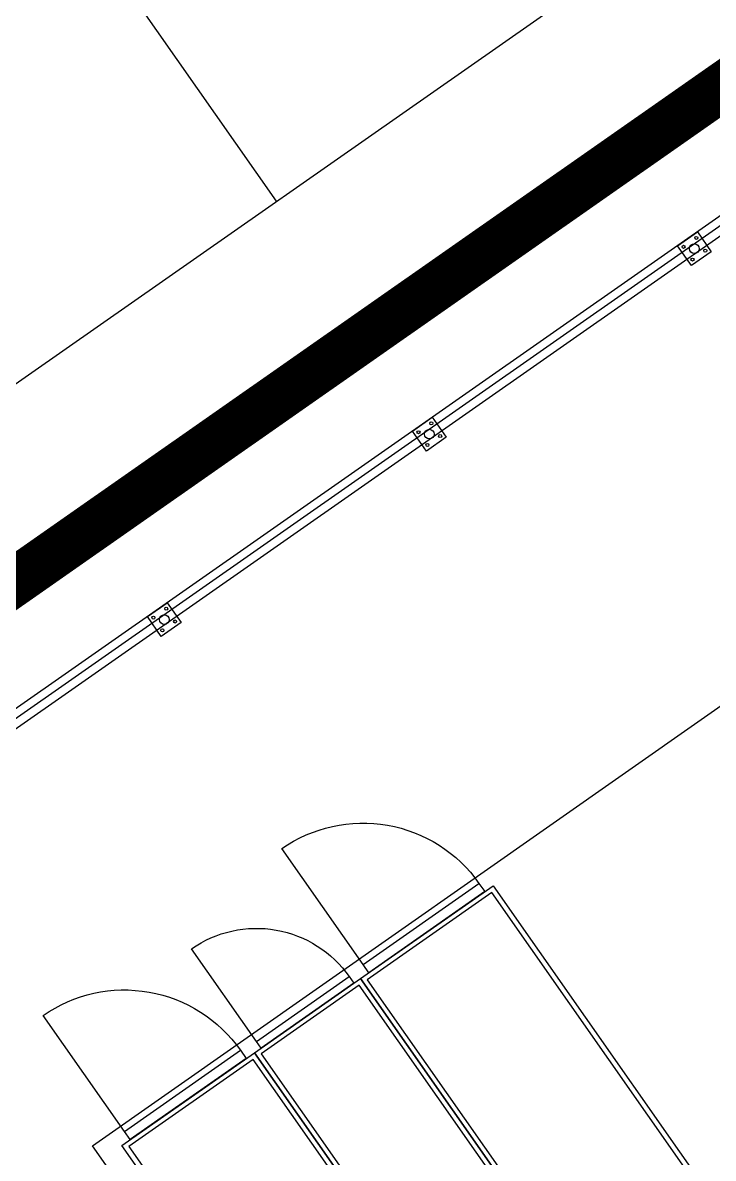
# Model space of a CAD drawing. Header units: millimetres. Extents: x 152904052 to 153933663, y 538271515 to 539240469.
# Drawn here: x 153328527 to 153332795, y 538931588 to 538938614 of the extents above; entities that cross this region are included whole.
import ezdxf

# ---------------------------------------------------------------- set-up
doc = ezdxf.new("R2010")
doc.units = ezdxf.units.MM
for name, color, linetype in [('FENC', 7, 'Continuous'), ('POWR', 5, 'Continuous'), ('SCHM', 9, 'Continuous')]:
    doc.layers.add(name, color=color, linetype=linetype)

msp = doc.modelspace()

# ---------------------------------------------------------------- linework, layer by layer
at = {"layer": 'FENC'}
for p, q in [((153350654.2, 538949893.6), (153326364, 538932885.5)), ((153350622.1, 538949810.2), (153326454.9, 538932888)), ((153332634.9, 538937276.4), (153332697.1, 538937319.9)), ((153332697.1, 538937319.9), (153332783.1, 538937197.1)), ((153330996.6, 538936129.3), (153331058.8, 538936172.8)), ((153331058.8, 538936172.8), (153331144.8, 538936049.9)), ((153329358.3, 538934982.1), (153329420.5, 538935025.6)), ((153329420.5, 538935025.6), (153329506.5, 538934902.8))]:
    msp.add_line(p, q, dxfattribs=at)
for points in [[(153332783.1, 538937197.1), (153332660.2, 538937111), (153332574.2, 538937233.9), (153332697.1, 538937319.9)], [(153331144.8, 538936049.9), (153331021.9, 538935963.9), (153330935.9, 538936086.7), (153331058.8, 538936172.8)], [(153329506.5, 538934902.8), (153329383.6, 538934816.7), (153329297.6, 538934939.6), (153329420.5, 538935025.6)]]:
    msp.add_lwpolyline(points, close=True, dxfattribs=at)
for centre, radius in [((153332690.5, 538937282.5), 9.49), ((153332611.7, 538937227.3), 9.49), ((153332678.7, 538937215.5), 30), ((153332678.7, 538937215.5), 30), ((153332745.7, 538937203.7), 9.49), ((153332666.8, 538937148.5), 9.49), ((153331052.2, 538936135.3), 9.49), ((153330973.4, 538936080.1), 9.49), ((153331040.4, 538936068.3), 30), ((153331040.4, 538936068.3), 30), ((153331107.4, 538936056.5), 9.49), ((153331028.5, 538936001.3), 9.49), ((153329413.9, 538934988.2), 9.49), ((153329335, 538934933), 9.49), ((153329402, 538934921.2), 30), ((153329402, 538934921.2), 30), ((153329390.2, 538934854.2), 9.49), ((153329469, 538934909.4), 9.49)]:
    msp.add_circle(centre, radius, dxfattribs=at)
at = {"layer": 'POWR', "color": 7}
msp.add_lwpolyline([(153330841.6, 538928976.8), (153328958.8, 538931665.8), (153359501.3, 538953081.9), (153361398.2, 538950372.8), (153330841.6, 538928976.8)], dxfattribs=at)
for points in [[(153330630.3, 538932787.2), (153330128.4, 538933504, -0.414214), (153331347, 538933289.1)], [(153329971.9, 538932311), (153329570.4, 538932884.4, -0.414214), (153330545.3, 538932712.5)], [(153329155.8, 538931754.8), (153328653.9, 538932471.6, -0.414214), (153329872.6, 538932256.7)]]:
    msp.add_lwpolyline(points, format="xyb", dxfattribs=at)
for points in [[(153332335.7, 538930242.7), (153330614.9, 538932700.2), (153331434.1, 538933273.8), (153333154.8, 538930816.3)], [(153330630.3, 538932787.2), (153331347, 538933289.1), (153331382.9, 538933237.9), (153330666.1, 538932736)], [(153330656.8, 538932692.9), (153332343.9, 538930283.3), (153333113.9, 538930822.5), (153331426.7, 538933232)], [(153331680.3, 538929783.9), (153329959.6, 538932241.3), (153330614.9, 538932700.2), (153332335.7, 538930242.7)], [(153329971.9, 538932311), (153330545.3, 538932712.5), (153330574, 538932671.5), (153330000.6, 538932270)], [(153330001.4, 538932234), (153331688.6, 538929824.4), (153332294.7, 538930248.9), (153330607.6, 538932658.4)], [(153330861.2, 538929210.3), (153329140.5, 538931667.8), (153329959.6, 538932241.3), (153331680.3, 538929783.9)], [(153329155.8, 538931754.8), (153329872.6, 538932256.7), (153329908.4, 538932205.5), (153329191.7, 538931703.6)], [(153329182.2, 538931660.4), (153330869.4, 538929250.9), (153331639.4, 538929790), (153329952.2, 538932199.6)]]:
    msp.add_lwpolyline(points, close=True, dxfattribs=at)
at = {"layer": 'SCHM'}
msp.add_line((153330094.9, 538937508.8), (153329229.8, 538938744.3), dxfattribs=at)
msp.add_lwpolyline([(153309206.5, 538922882.6), (153362041.8, 538959878.3), (153517431.3, 538737959.2), (153500636.4, 538637005.7), (153497846.8, 538615992.3), (153507779.6, 538601806.8), (153445728.8, 538558358.4)], dxfattribs=at)
at = {"layer": 'SCHM', "const_width": 300}
msp.add_lwpolyline([(153077550.5, 538759454.5), (153361796.3, 538958485.6), (153516377.8, 538737720.2)], dxfattribs=at)
at = {"layer": 'SCHM', "ltscale": 0.0008}
msp.add_lwpolyline([(153366376.8, 538951072.2), (153361816.9, 538957584.4), (153228090.6, 538863948.3, 0.834855), (153228502, 538863054.5, -0.109729), (153240180.9, 538863442.7, 0.201726), (153241696.6, 538863770.2), (153243176.3, 538864806.3), (153240193.7, 538869065.9), (153321798, 538926205.8)], format="xyb", dxfattribs=at)

doc.saveas('drawing.dxf')
